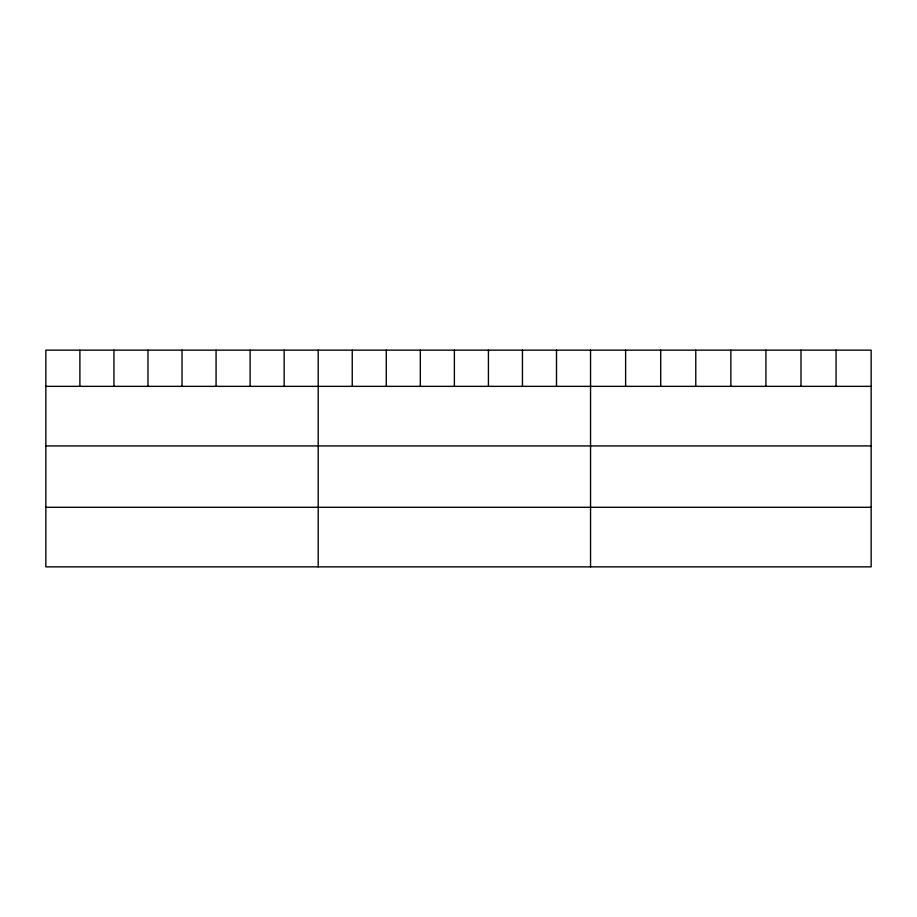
<?xml version="1.0" encoding="UTF-8"?>
<svg xmlns="http://www.w3.org/2000/svg" width="917" height="917" viewBox="0 0 917 917"><rect width="100%" height="100%" fill="white"/><g stroke="black" fill="none" stroke-linecap="round" stroke-linejoin="round"><path stroke-width="1.38" d="M871.15 386.355L871.15 566.855L45.85 566.855L45.85 350.145L871.15 350.145L871.15 386.355L45.85 386.355M45.85 445.926L871.15 445.926M45.85 507.296L871.15 507.296M836.075 350.145L836.075 386.355M800.999 350.145L800.999 386.355M765.924 350.145L765.924 386.355M730.849 350.145L730.849 386.355M695.774 350.145L695.774 386.355M660.698 350.145L660.698 386.355M625.623 350.145L625.623 386.355M590.548 350.145L590.548 566.855M556.504 350.145L556.504 386.355M522.461 350.145L522.461 386.355M488.417 350.145L488.417 386.355M454.373 350.145L454.373 386.355M420.33 350.145L420.33 386.355M386.286 350.145L386.286 386.355M352.243 350.145L352.243 386.355M318.199 350.145L318.199 566.855M284.155 350.145L284.155 386.355M250.112 350.145L250.112 386.355M216.068 350.145L216.068 386.355M182.025 350.145L182.025 386.355M147.981 350.145L147.981 386.355M113.937 350.145L113.937 386.355M79.894 350.145L79.894 386.355"/></g></svg>
